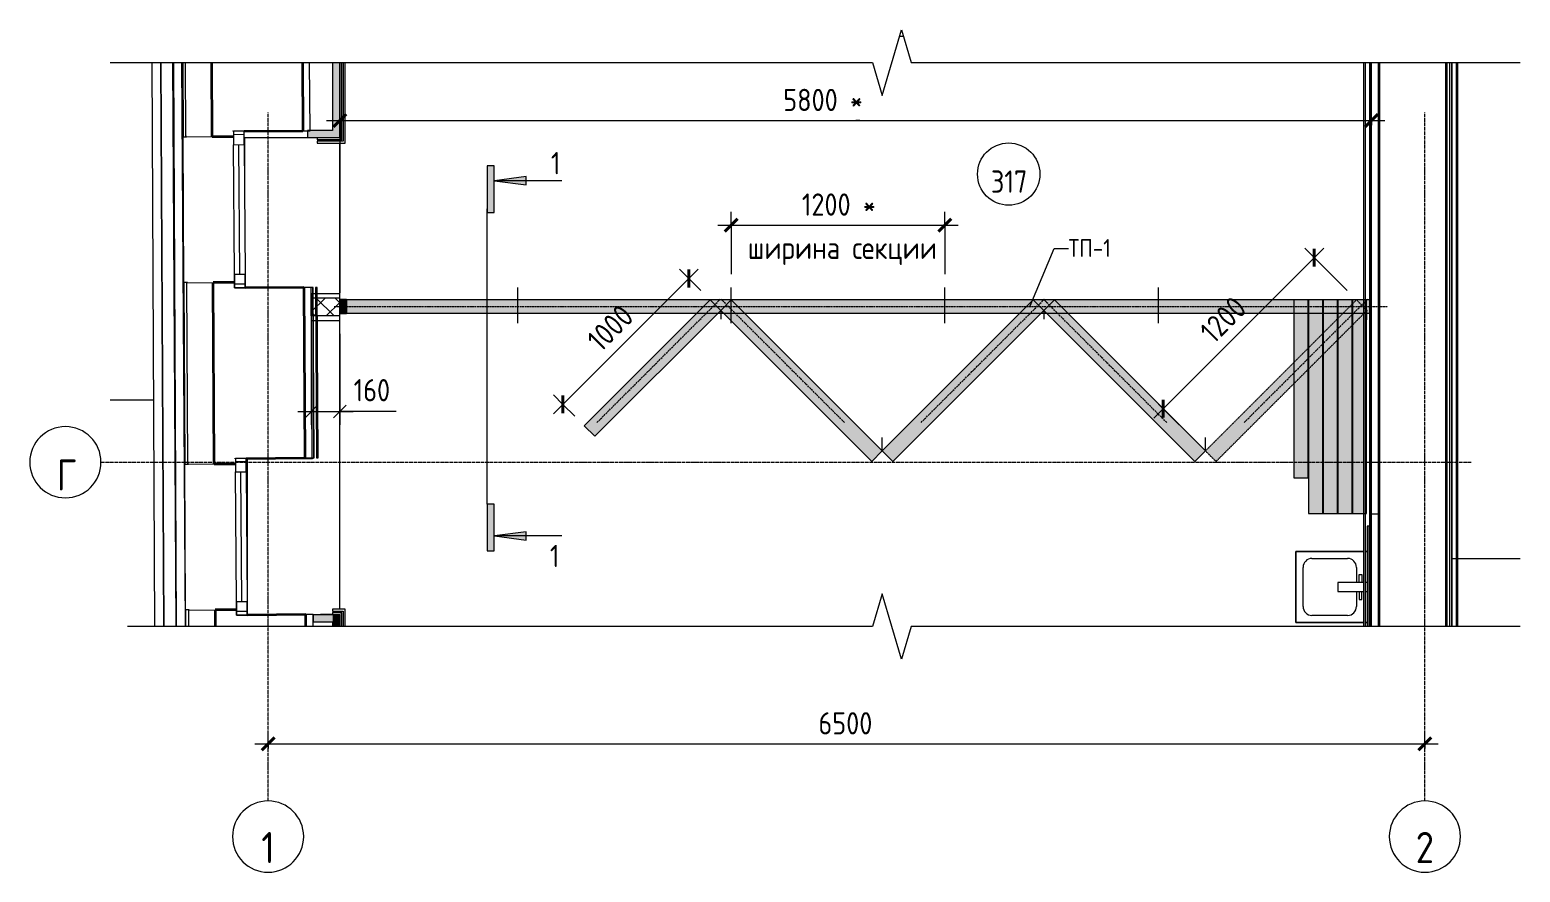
# Model space of a CAD drawing. Header units: millimetres. Extents: x -7839 to 81213, y -1545 to 30369.
# Drawn here: x -7839 to 535, y 10642 to 15374 of the extents above; entities that cross this region are included whole.
import ezdxf

# ---------------------------------------------------------------- set-up
doc = ezdxf.new("R2010")
doc.units = ezdxf.units.MM
for name, pattern in [('ADSK_Линии сетки армирования', [4.5, 3, -1.5]), ('ADSK_Линия сетки', [25, 20, -2.5, 0, -2.5]), ('ADSK_Осевая', [14, 10, -2, 0, -2]), ('ADSK_Штриховая_ш3 п1_5', [4.5, 3, -1.5])]:
    doc.linetypes.add(name, pattern=pattern)
for name, color, linetype, lineweight in [('_ Окна', 7, 'Continuous', 9), ('Аннотация', 7, 'Continuous', 9), ('Каркас', 7, 'Continuous', 20), ('Марки помещений', 7, 'Continuous', 20), ('Окна', 7, 'Continuous', 9), ('Оси', 7, 'Continuous', 9), ('Перекрытие', 7, 'Continuous', 20), ('Размеры', 7, 'Continuous', 9), ('Размеры-50', 7, 'Continuous', 9), ('Сантехника', 7, 'Continuous', 20), ('Стены внутренние', 7, 'Continuous', 20), ('Стены наружные', 7, 'Continuous', 20), ('Стены несущие', 7, 'Continuous', 35), ('Стены отделка', 7, 'Continuous', 35), ('Стены штриховка', 7, 'Continuous', 9), ('Узлы', 7, 'Continuous', 20)]:
    doc.layers.add(name, color=color, linetype=linetype, lineweight=lineweight)
doc.layers.add('Линии', color=7, linetype='Continuous', lineweight=9, true_color=0x00a600)
doc.styles.add('GOST Common', font='GOST_Common.ttf', dxfattribs={"width": 0.9, "height": 175})
doc.styles.add('GOST Common_1', font='GOST_Common.ttf', dxfattribs={"width": 0.9, "height": 125})
doc.styles.add('GOST Common_2', font='GOST_Common.ttf', dxfattribs={"width": 0.9, "height": 100})
doc.styles.add('GOST Common_3', font='GOST_Common.ttf', dxfattribs={"width": 0.9, "height": 125})
doc.dimstyles.new('ADSK_Основной_2_5_мм_Округление_до_10_мм', dxfattribs={"dimscale": 304.8, "dimtxt": 125.714375, "dimasz": 0.231955, "dimexe": 0.246063, "dimexo": 0.246063, "dimgap": 0.049213, "dimtad": 1, "dimdec": 0, "dimrnd": 10, "dimdsep": 46, "dimtxsty": 'GOST Common_1', "dimblk1": 'OBLIQUE', "dimblk2": 'OBLIQUE', "dimsah": 1, "dimcen": 0.09, "dimdle": 0.246063, "dimazin": 2, "dimtfac": 1, "dimtdec": 4, "dimtix": 1, "dimtmove": 1, "dimatfit": 3, "dimfxl": 1, "dimtvp": 1, "dimtolj": 1, "dimtzin": 0, "dimlwd": 20, "dimlwe": 20, "dimarcsym": 2})
doc.dimstyles.new('ADSK_Основной_2_5_мм_Округление_до_1_мм', dxfattribs={"dimscale": 304.8, "dimtxt": 125.714375, "dimasz": 0.231955, "dimexe": 0.246063, "dimexo": 0.246063, "dimgap": 0.049213, "dimtad": 1, "dimdec": 0, "dimdsep": 46, "dimtxsty": 'GOST Common_1', "dimblk1": 'OBLIQUE', "dimblk2": 'OBLIQUE', "dimsah": 1, "dimcen": 0.09, "dimdle": 0.246063, "dimazin": 2, "dimtfac": 1, "dimtdec": 4, "dimtix": 1, "dimtmove": 0, "dimatfit": 3, "dimfxl": 1, "dimtvp": 1, "dimtolj": 1, "dimtzin": 0, "dimlwd": 20, "dimlwe": 20, "dimarcsym": 2})
doc.dimstyles.new('ADSK_Основной_2_5_мм_Округление_до_1_мм_1', dxfattribs={"dimscale": 304.8, "dimtxt": 125.714375, "dimasz": 0.231955, "dimexe": 0.246063, "dimexo": 0.246063, "dimgap": 0.049213, "dimtad": 1, "dimdec": 0, "dimdsep": 46, "dimtxsty": 'GOST Common_1', "dimblk1": 'OBLIQUE', "dimblk2": 'OBLIQUE', "dimsah": 1, "dimcen": 0.09, "dimdle": 0.246063, "dimazin": 2, "dimtfac": 1, "dimtdec": 4, "dimtix": 1, "dimtmove": 1, "dimatfit": 3, "dimfxl": 1, "dimtvp": 1, "dimtolj": 1, "dimtzin": 0, "dimlwd": 20, "dimlwe": 20, "dimarcsym": 2})

# ---------------------------------------------------------------- blocks, each defined once
blk = doc.blocks.new('окна_rehau_однопольное_фрамуга_сверху - 840х2230 _глухое_ _нов_ ок-21-2564144-Узел 9')
at = {"layer": '_ Окна', "lineweight": 20}
for p, q in [((-6623.4, 12966.8), (-6683.4, 12966.4)), ((-6683.4, 12966.4), (-6682.9, 12890.4)), ((-6622.9, 12890.8), (-6623.4, 12966.8)), ((-6682.9, 12890.4), (-6622.9, 12890.8)), ((-6678.5, 12162.4), (-6618.5, 12162.8)), ((-6678, 12086.4), (-6678.5, 12162.4)), ((-6618.5, 12162.8), (-6618, 12086.8)), ((-6618, 12086.8), (-6678, 12086.4))]:
    blk.add_line(p, q, dxfattribs=at)
at = {"layer": '_ Окна'}
for p, q in [((-6623.3, 12946.8), (-6683.3, 12946.4)), ((-6648.5, 12162.6), (-6652.9, 12890.6)), ((-6618.1, 12106.8), (-6678.1, 12106.4))]:
    blk.add_line(p, q, dxfattribs=at)
at = {"layer": 'Окна'}
for p, q in [((-6623.4, 12966.8), (-6683.4, 12966.4)), ((-6683.4, 12966.4), (-6682.9, 12890.4)), ((-6622.9, 12890.8), (-6623.4, 12966.8)), ((-6678.5, 12162.4), (-6682.9, 12890.4)), ((-6622.9, 12890.8), (-6618.5, 12162.8)), ((-6678.5, 12162.4), (-6678, 12086.4)), ((-6618, 12086.8), (-6618.5, 12162.8)), ((-6678, 12086.4), (-6618, 12086.8))]:
    blk.add_line(p, q, dxfattribs=at)
blk = doc.blocks.new('окна_rehau_однопольное_фрамуга_сверху - 840х2230 _глухое_ _нов_ ок-21-2546415-Узел 9')
at = {"layer": '_ Окна', "lineweight": 20}
for p, q in [((-6634.6, 14804.8), (-6694.6, 14804.4)), ((-6694.6, 14804.4), (-6694.1, 14728.4)), ((-6634.1, 14728.8), (-6634.6, 14804.8)), ((-6694.1, 14728.4), (-6634.1, 14728.8)), ((-6689.7, 14000.4), (-6629.7, 14000.8)), ((-6689.2, 13924.4), (-6689.7, 14000.4)), ((-6629.7, 14000.8), (-6629.2, 13924.8)), ((-6629.2, 13924.8), (-6689.2, 13924.4))]:
    blk.add_line(p, q, dxfattribs=at)
at = {"layer": '_ Окна'}
for p, q in [((-6634.5, 14784.8), (-6694.5, 14784.4)), ((-6659.7, 14000.6), (-6664.1, 14728.6)), ((-6629.3, 13944.8), (-6689.3, 13944.4))]:
    blk.add_line(p, q, dxfattribs=at)
at = {"layer": 'Окна'}
for p, q in [((-6634.6, 14804.8), (-6694.6, 14804.4)), ((-6694.6, 14804.4), (-6694.1, 14728.4)), ((-6634.1, 14728.8), (-6634.6, 14804.8)), ((-6689.7, 14000.4), (-6694.1, 14728.4)), ((-6634.1, 14728.8), (-6629.7, 14000.8)), ((-6689.7, 14000.4), (-6689.2, 13924.4)), ((-6629.2, 13924.8), (-6629.7, 14000.8)), ((-6689.2, 13924.4), (-6629.2, 13924.8))]:
    blk.add_line(p, q, dxfattribs=at)
blk = doc.blocks.new('SND_2D_Раковина - 400х400-608087-Узел 9')
at = {"layer": 'Сантехника'}
for p, q in [((-345, 12444.4), (-725, 12444.4)), ((-725, 12444.4), (-725, 12044.4)), ((-725, 12444.4), (-345, 12444.4)), ((-725, 12044.4), (-725, 12444.4)), ((-635, 12404.4), (-435, 12404.4)), ((-325, 12444.4), (-335, 12444.4)), ((-335, 12444.4), (-325, 12444.4)), ((-685, 12134.4), (-685, 12354.4)), ((-385, 12354.4), (-385, 12269.4)), ((-370, 12314.4), (-355, 12314.4)), ((-370, 12269.4), (-370, 12314.4)), ((-355, 12314.4), (-355, 12269.4)), ((-345, 12269.4), (-490, 12269.4)), ((-490, 12269.4), (-490, 12219.4)), ((-325, 12269.4), (-335, 12269.4)), ((-490, 12219.4), (-345, 12219.4)), ((-385, 12219.4), (-385, 12134.4)), ((-370, 12219.4), (-370, 12174.4)), ((-370, 12174.4), (-355, 12174.4)), ((-355, 12174.4), (-355, 12219.4)), ((-335, 12219.4), (-325, 12219.4)), ((-435, 12084.4), (-635, 12084.4)), ((-725, 12044.4), (-345, 12044.4)), ((-345, 12044.4), (-725, 12044.4)), ((-335, 12044.4), (-325, 12044.4)), ((-325, 12044.4), (-335, 12044.4))]:
    blk.add_line(p, q, dxfattribs=at)
for centre, start, end in [((-635, 12354.4), 90, 180), ((-435, 12354.4), 360, 90), ((-635, 12134.4), 180, 270), ((-435, 12134.4), 270, 0)]:
    blk.add_arc(centre, 50, start, end, dxfattribs=at)
blk = doc.blocks.new('ADSK_Узлы_ЛинияРазрываОдиночная - По умолчанию-3673970-Узел 9')
at = {"layer": 'Узлы'}
for p, q in [((-3049.9, 12206.6), (-3103.9, 12022.2)), ((-2941.7, 11837.9), (-3049.9, 12206.6)), ((-3103.9, 12022.2), (-7290.3, 12022.2)), ((-2887.6, 12022.2), (-2941.7, 11837.9)), ((534.9, 12022.2), (-2887.6, 12022.2))]:
    blk.add_line(p, q, dxfattribs=at)
blk = doc.blocks.new('ADSK_Узлы_ЛинияРазрываОдиночная - По умолчанию-3673971-Узел 9')
at = {"layer": 'Узлы'}
for p, q in [((-3049.9, 15005), (-2941.7, 15373.7)), ((-2941.7, 15373.7), (-2887.6, 15189.3)), ((-7388, 15189.3), (-3103.9, 15189.3)), ((-3103.9, 15189.3), (-3049.9, 15005)), ((-2887.6, 15189.3), (534.9, 15189.3))]:
    blk.add_line(p, q, dxfattribs=at)
blk = doc.blocks.new('Ось сетки - Круг_Ø8 мм-8258-Узел 9')
at = {"layer": 'Оси', "lineweight": 20}
for start, end in [(360, 180), (180, 360)]:
    blk.add_arc((-0.4, 10842.3), 200, start, end, dxfattribs=at)
blk = doc.blocks.new('DIMBLOCK1-Узел 9')
at = {"layer": 'Размеры-50', "lineweight": 20, "transparency": 16777216}
for p, q in [((-6500.4, 11362.6), (-6500.4, 11437.6)), ((-0.4, 11362.6), (-0.4, 11437.6)), ((-6575.4, 11362.6), (74.6, 11362.6)), ((-6500.4, 11362.6), (-6500.4, 11337.6)), ((-0.4, 11362.6), (-0.4, 11337.6))]:
    blk.add_line(p, q, dxfattribs=at)
at = {"layer": 'Размеры-50', "lineweight": 40, "transparency": 16777216}
for p, q in [((-6500.4, 11362.6), (-6465.1, 11398)), ((-0.4, 11362.6), (34.9, 11398)), ((-6500.4, 11362.6), (-6535.8, 11327.3)), ((-0.4, 11362.6), (-35.8, 11327.3))]:
    blk.add_line(p, q, dxfattribs=at)
at = {"layer": 'Размеры-50', "color": 0, "lineweight": 20, "transparency": 16777216, "insert": (-3408.1, 11541), "char_height": 125, "width": 378.422, "attachment_point": 1, "line_spacing_factor": 1.022761, "style": 'GOST Common_1'}
blk.add_mtext('6500', dxfattribs=at)
blk = doc.blocks.new('_Oblique')
at = {"color": 0, "linetype": 'ByBlock', "lineweight": -2}
blk.add_line((-0.5, -0.5), (0.5, 0.5), dxfattribs=at)
blk = doc.blocks.new('ADSK_Марка_Помещение_ОдноЗначение - Номер-159740-Узел 9')
at = {"layer": 'Марки помещений'}
blk.add_circle((-2339.1, 14563.1), 175, dxfattribs=at)
blk = doc.blocks.new('DIMBLOCK2-Узел 9')
at = {"layer": 'Размеры-50', "lineweight": 20, "transparency": 16777216}
for p, q in [((-6097.5, 14863.9), (-6097.5, 14938.9)), ((-300, 14863.9), (-300, 14938.9)), ((-6172.5, 14863.9), (-225, 14863.9)), ((-6097.5, 14863.9), (-6097.5, 13896.8)), ((-3605.9, 14863.9), (-3175.5, 14863.9)), ((-3175.5, 14863.9), (-3198.7, 14863.9)), ((-300, 14863.9), (-300, 14838.9))]:
    blk.add_line(p, q, dxfattribs=at)
at = {"layer": 'Размеры-50', "lineweight": 40, "transparency": 16777216}
for p, q in [((-6097.5, 14863.9), (-6132.8, 14828.5)), ((-6097.5, 14863.9), (-6062.1, 14899.2)), ((-300, 14863.9), (-335.3, 14828.5)), ((-300, 14863.9), (-264.6, 14899.2))]:
    blk.add_line(p, q, dxfattribs=at)
at = {"layer": 'Размеры-50', "color": 0, "lineweight": 20, "transparency": 16777216, "insert": (-3605.9, 15042.2), "char_height": 125, "width": 516.494, "attachment_point": 1, "line_spacing_factor": 1.022761, "style": 'GOST Common_1'}
blk.add_mtext('5800 *', dxfattribs=at)
blk = doc.blocks.new('DIMBLOCK3-Узел 9')
at = {"layer": 'Defpoints', "color": 0, "transparency": 16777216}
for p in [(-6257.5, 13741.4), (-6097.8, 13741.4), (-6097.8, 13230.3)]:
    blk.add_point(p, dxfattribs=at)
at = {"layer": 'Размеры', "color": 0, "lineweight": 20, "transparency": 16777216}
for p, q in [((-6257.5, 13666.4), (-6257.5, 13155.3)), ((-6097.8, 13666.4), (-6097.8, 13155.3)), ((-6332.5, 13230.3), (-6022.8, 13230.3)), ((-5781.3, 13230.3), (-6097.8, 13230.3))]:
    blk.add_line(p, q, dxfattribs=at)
at = {"layer": 'Размеры', "color": 0, "lineweight": 20, "transparency": 16777216, "xscale": 70.7, "yscale": 70.7, "zscale": 70.7, "rotation": 180}
blk.add_blockref('_Oblique', (-6257.5, 13230.3), dxfattribs=at)
at = {"layer": 'Размеры', "color": 0, "lineweight": 20, "transparency": 16777216, "xscale": 70.7, "yscale": 70.7, "zscale": 70.7}
blk.add_blockref('_Oblique', (-6097.8, 13230.3), dxfattribs=at)
at = {"layer": 'Размеры', "color": 0, "lineweight": 20, "transparency": 16777216, "insert": (-6019.8, 13412), "char_height": 125, "width": 255.69, "attachment_point": 1, "line_spacing_factor": 1.022761, "style": 'GOST Common_1'}
blk.add_mtext('\\A1;160', dxfattribs=at)
blk = doc.blocks.new('DIMBLOCK4-Узел 9')
at = {"layer": 'Размеры-50', "lineweight": 20, "transparency": 16777216}
for p, q in [((-1523.4, 13192.4), (-568.8, 14147)), ((-621.8, 14094), (-674.9, 14147)), ((-621.8, 14094), (-438, 13910.1)), ((-1470.4, 13245.4), (-1523.4, 13298.5)), ((-1470.4, 13245.4), (-1286.5, 13061.6))]:
    blk.add_line(p, q, dxfattribs=at)
at = {"layer": 'Размеры-50', "lineweight": 40, "transparency": 16777216}
for p, q in [((-621.8, 14094), (-621.8, 14144)), ((-621.8, 14094), (-621.8, 14044)), ((-1470.4, 13245.4), (-1470.4, 13295.4)), ((-1470.4, 13245.4), (-1470.4, 13195.4))]:
    blk.add_line(p, q, dxfattribs=at)
at = {"layer": 'Размеры-50', "color": 0, "lineweight": 20, "transparency": 16777216, "insert": (-1275.4, 13692.6), "char_height": 125, "width": 350.296, "attachment_point": 1, "rotation": 45, "line_spacing_factor": 1.022761, "style": 'GOST Common_1'}
blk.add_mtext('1200', dxfattribs=at)
blk = doc.blocks.new('DIMBLOCK5-Узел 9')
at = {"layer": 'Размеры-50', "lineweight": 20, "transparency": 16777216}
for p, q in [((-4896.4, 13216.6), (-4083.3, 14029.7)), ((-4136.3, 13976.7), (-4189.3, 14029.7)), ((-4136.3, 13976.7), (-4069.7, 13910.1)), ((-4843.4, 13269.6), (-4896.4, 13322.6)), ((-4843.4, 13269.6), (-4776.8, 13203))]:
    blk.add_line(p, q, dxfattribs=at)
at = {"layer": 'Размеры-50', "lineweight": 40, "transparency": 16777216}
for p, q in [((-4136.3, 13976.7), (-4136.3, 14026.7)), ((-4136.3, 13976.7), (-4136.3, 13926.7)), ((-4843.4, 13269.6), (-4843.4, 13319.6)), ((-4843.4, 13269.6), (-4843.4, 13219.6))]:
    blk.add_line(p, q, dxfattribs=at)
at = {"layer": 'Размеры-50', "color": 0, "lineweight": 20, "transparency": 16777216, "insert": (-4719.2, 13646.1), "char_height": 125, "width": 350.296, "attachment_point": 1, "rotation": 45, "line_spacing_factor": 1.022761, "style": 'GOST Common_1'}
blk.add_mtext('1000', dxfattribs=at)
blk = doc.blocks.new('DIMBLOCK6-Узел 9')
at = {"layer": 'Размеры-50', "lineweight": 20, "transparency": 16777216}
for p, q in [((-3897.8, 14276.3), (-3897.8, 14351.3)), ((-2697.8, 14276.3), (-2697.8, 14351.3)), ((-3972.8, 14276.3), (-2622.8, 14276.3)), ((-3897.8, 14276.3), (-3897.8, 14000.9)), ((-2697.8, 14276.3), (-2697.8, 14000.9))]:
    blk.add_line(p, q, dxfattribs=at)
at = {"layer": 'Размеры-50', "lineweight": 40, "transparency": 16777216}
for p, q in [((-3897.8, 14276.3), (-3933.1, 14241)), ((-3897.8, 14276.3), (-3862.4, 14311.7)), ((-2697.8, 14276.3), (-2733.1, 14241)), ((-2697.8, 14276.3), (-2662.4, 14311.7))]:
    blk.add_line(p, q, dxfattribs=at)
at = {"layer": 'Размеры-50', "color": 0, "lineweight": 20, "transparency": 16777216, "char_height": 125, "attachment_point": 1, "line_spacing_factor": 1.022761, "style": 'GOST Common_1'}
for s, insert, width in [('1200 *', (-3501.3, 14454.7), 488.368), ('ширина секции', (-3804.9, 14211.6), 1217.086)]:
    blk.add_mtext(s, dxfattribs=dict(at, insert=insert, width=width))

msp = doc.modelspace()

# ---------------------------------------------------------------- hatches: boundary and pattern name
h = msp.add_hatch(color=253)
h.dxf.hatch_style = 1
h.paths.add_polyline_path([(-6059.072, 13857.046), (-6097.485, 13857.046), (-6097.485, 13781.399), (-6059.072, 13781.399)])
at = {"layer": 'Стены внутренние'}
for points in [[(-6097.783, 14767.532), (-6097.783, 15189.342), (-6137.783, 15189.342), (-6137.783, 14767.532)], [(-6273.709, 14767.532), (-6137.783, 14767.532), (-6137.783, 14807.532), (-6279.101, 14807.532), (-6279.101, 14767.532), (-6273.871, 14767.532)], [(-6246.545, 12049.307), (-6137.783, 12049.307), (-6137.783, 12089.307), (-6246.545, 12089.055), (-6246.545, 12083.305)], [(-6136.62, 12022.228), (-6097.783, 12022.228), (-6097.783, 12089.307), (-6137.783, 12089.307), (-6137.783, 12022.228)]]:
    msp.add_hatch(color=256, dxfattribs=at).paths.add_polyline_path(points)
at = {"layer": 'Стены внутренние', "lineweight": 9}
h = msp.add_hatch(dxfattribs=at)
h.set_pattern_fill('FP_1', color=256, style=0, pattern_type=2)
h.set_pattern_definition([(45, (0, 0), (-53.033, 53.033), []), (135, (0, 0), (-53.033, -53.033), [])])
h.paths.add_polyline_path([(-6106.058, 13766.399), (-6097.783, 13766.399), (-6097.783, 13866.399), (-6257.485, 13866.399), (-6257.485, 13766.399), (-6118.058, 13766.399)])
at = {"layer": 'Узлы'}
for points in [[(-5230.066, 14347.187), (-5230.066, 14609.042), (-5270.066, 14609.042), (-5270.066, 14347.187)], [(-5049.507, 14503.389), (-5049.507, 14550.689), (-5229.13, 14525.444)], [(-5230.066, 12448.125), (-5230.066, 12709.98), (-5270.066, 12709.98), (-5270.066, 12448.125)], [(-5049.507, 12506.479), (-5049.507, 12553.778), (-5229.13, 12531.723)]]:
    msp.add_hatch(color=256, dxfattribs=at).paths.add_polyline_path(points)
at = {"layer": 'Узлы', "true_color": 0xffffff, "transparency": 33554432}
h = msp.add_hatch(color=7, dxfattribs=at)
h.paths.add_polyline_path([(-492, 13781.399), (-460.572, 13781.399), (-384.925, 13857.046), (-6097.485, 13857.046), (-6097.485, 13781.399), (-572, 13781.399)])
h.paths.add_polyline_path([(-335, 13781.399), (-300, 13781.399), (-300, 13857.046), (-384.925, 13857.046), (-325.529, 13797.649), (-341.778, 13781.399), (-338.261, 13781.399)])
at = {"layer": 'Узлы', "true_color": 0xffffff}
for points in [[(-1174.057, 12949.121), (-325.529, 13797.649), (-384.925, 13857.046), (-1233.454, 13008.518)], [(-4664.336, 13090.542), (-3973.479, 13781.399), (-4092.273, 13781.399), (-4723.733, 13149.939)], [(-3108.701, 12949.121), (-3049.304, 13008.518), (-3822.185, 13781.399), (-3940.979, 13781.399), (-3426.546, 13266.967)], [(-2989.907, 12949.121), (-2157.628, 13781.399), (-2276.422, 13781.399), (-3049.304, 13008.518)], [(-1292.851, 12949.121), (-1233.454, 13008.518), (-2006.335, 13781.399), (-2125.129, 13781.399), (-1445.799, 13102.069)]]:
    msp.add_hatch(color=7, dxfattribs=at).paths.add_polyline_path(points)
at = {"layer": 'Узлы', "true_color": 0xffffff, "transparency": 33554432}
h = msp.add_hatch(color=7, dxfattribs=at)
h.paths.add_polyline_path([(-656, 12857.046), (-656, 13467.178), (-736, 13387.178), (-736, 12857.046), (-725, 12857.046)])
h.paths.add_polyline_path([(-736, 13505.971), (-656, 13585.971), (-656, 13781.399), (-736, 13781.399), (-736, 13536.778)])
h = msp.add_hatch(color=7, dxfattribs=at)
h.paths.add_polyline_path([(-574, 12657.046), (-574, 13549.178), (-654, 13469.178), (-654, 12657.046)])
h.paths.add_polyline_path([(-654, 13587.971), (-574, 13667.971), (-574, 13781.399), (-654, 13781.399)])
h = msp.add_hatch(color=7, dxfattribs=at)
h.paths.add_polyline_path([(-492, 12657.046), (-492, 13631.178), (-572, 13551.178), (-572, 12657.046)])
h.paths.add_polyline_path([(-572, 13669.971), (-492, 13749.971), (-492, 13781.399), (-572, 13781.399)])
h = msp.add_hatch(color=7, dxfattribs=at)
h.paths.add_polyline_path([(-490, 12657.046), (-410, 12657.046), (-410, 13713.178), (-490, 13633.178), (-490, 12949.121)])
h.paths.add_polyline_path([(-490, 13751.971), (-460.572, 13781.399), (-490, 13781.399)])
msp.add_hatch(color=7, dxfattribs=at).paths.add_polyline_path([(-408, 12657.046), (-328, 12657.046), (-328, 13781.399), (-341.778, 13781.399), (-408, 13715.178), (-408, 12703.907)])

# ---------------------------------------------------------------- linework, layer by layer
msp.add_lwpolyline([(-6059.072, 13857.046), (-6097.485, 13857.046), (-6097.485, 13781.399), (-6059.072, 13781.399)], close=True)
at = {"layer": 'Аннотация'}
for p, q in [((-2218.869, 13822.933), (-2083.31, 14146.023)), ((-2083.31, 14146.023), (-2003.215, 14146.023))]:
    msp.add_line(p, q, dxfattribs=at)
at = {"layer": 'Каркас'}
msp.add_line((-2930.855, 15336.778), (-2952.511, 15336.778), dxfattribs=at)
at = {"layer": 'Линии', "color": 7}
for p, q in [((-5230.066, 14609.042), (-5270.066, 14609.042)), ((-5270.066, 14609.042), (-5270.066, 14347.187)), ((-5230.066, 14347.187), (-5230.066, 14609.042)), ((-5049.507, 14550.689), (-5229.13, 14525.444)), ((-5229.13, 14525.444), (-5049.507, 14503.389)), ((-5049.507, 14503.389), (-5049.507, 14550.689)), ((-5270.066, 14347.187), (-5230.066, 14347.187)), ((-5097.783, 13725.856), (-5097.783, 13925.856)), ((-3897.783, 13725.856), (-3897.783, 13925.856)), ((-2697.783, 13725.856), (-2697.783, 13925.856)), ((-1497.783, 13725.856), (-1497.783, 13925.856)), ((-6097.485, 13621.778), (-6097.485, 13821.778)), ((-4016.626, 13857.046), (-4723.733, 13149.939)), ((-3957.229, 13797.649), (-4016.626, 13857.046)), ((-3897.832, 13857.046), (-3957.229, 13797.649)), ((-3049.304, 13008.518), (-3897.832, 13857.046)), ((-2200.776, 13857.046), (-3049.304, 13008.518)), ((-2141.379, 13797.649), (-2200.776, 13857.046)), ((-2081.982, 13857.046), (-2141.379, 13797.649)), ((-1233.454, 13008.518), (-2081.982, 13857.046)), ((-4664.336, 13090.542), (-3957.229, 13797.649)), ((-3957.229, 13797.649), (-3108.701, 12949.121)), ((-3957.229, 13797.649), (-3957.229, 13747.649)), ((-2989.907, 12949.121), (-2141.379, 13797.649)), ((-2141.379, 13797.649), (-1292.851, 12949.121)), ((-2141.379, 13797.649), (-2141.379, 13747.649)), ((-328, 13795.178), (-328, 13745.178)), ((-4723.733, 13149.939), (-4664.336, 13090.542)), ((-3049.304, 13008.518), (-3049.304, 13083.518)), ((-1233.454, 13008.518), (-1233.454, 13083.518)), ((-3108.701, 12949.121), (-3049.304, 13008.518)), ((-3049.304, 13008.518), (-2989.907, 12949.121)), ((-1292.851, 12949.121), (-1233.454, 13008.518)), ((-5270.066, 12709.98), (-5270.066, 12448.125)), ((-5230.066, 12709.98), (-5270.066, 12709.98)), ((-5230.066, 12448.125), (-5230.066, 12709.98)), ((-5049.507, 12553.778), (-5229.13, 12531.723)), ((-5229.13, 12531.723), (-5049.507, 12506.479)), ((-5049.507, 12506.479), (-5049.507, 12553.778)), ((-5270.066, 12448.125), (-5230.066, 12448.125))]:
    msp.add_line(p, q, dxfattribs=at)
at = {"layer": 'Линии', "color": 7, "lineweight": 20}
for p, q in [((-4849.13, 14525.444), (-5229.13, 14525.444)), ((-300, 13857.046), (-6097.485, 13857.046)), ((-6097.485, 13857.046), (-6097.485, 13781.399)), ((-656, 13857.046), (-736, 13857.046)), ((-736, 13857.046), (-736, 12857.046)), ((-656, 12857.046), (-656, 13857.046)), ((-574, 13857.046), (-654, 13857.046)), ((-654, 13857.046), (-654, 12657.046)), ((-574, 12657.046), (-574, 13857.046)), ((-492, 13857.046), (-572, 13857.046)), ((-572, 13857.046), (-572, 12657.046)), ((-492, 12657.046), (-492, 13857.046)), ((-410, 13857.046), (-490, 13857.046)), ((-490, 13857.046), (-490, 12657.046)), ((-410, 12657.046), (-410, 13857.046)), ((-328, 13857.046), (-408, 13857.046)), ((-408, 13857.046), (-408, 12657.046)), ((-328, 12657.046), (-328, 13857.046)), ((-300, 13781.399), (-300, 13857.046)), ((-6097.485, 13781.399), (-300, 13781.399)), ((-736, 12857.046), (-656, 12857.046)), ((-654, 12657.046), (-574, 12657.046)), ((-572, 12657.046), (-492, 12657.046)), ((-490, 12657.046), (-410, 12657.046)), ((-408, 12657.046), (-328, 12657.046)), ((-4849.13, 12531.723), (-5229.13, 12531.723))]:
    msp.add_line(p, q, dxfattribs=at)
at = {"layer": 'Линии', "color": 7, "linetype": 'ADSK_Штриховая_ш3 п1_5'}
msp.add_line((-5270.066, 12709.98), (-5270.066, 14369.98), dxfattribs=at)
at = {"layer": 'Линии', "color": 7, "linetype": 'ADSK_Осевая'}
for p, q in [((-6130, 13819.046), (-210, 13819.046)), ((-1015.843, 13167.802), (-322.878, 13860.766))]:
    msp.add_line(p, q, dxfattribs=at)
at = {"layer": 'Линии', "color": 7, "linetype": 'ADSK_Осевая', "lineweight": 20}
for p, q in [((-4652.486, 13167.802), (-3959.521, 13860.766)), ((-3261.972, 13167.802), (-3954.936, 13860.766)), ((-2831.693, 13167.802), (-2138.728, 13860.766)), ((-1451.065, 13167.802), (-2144.029, 13860.766))]:
    msp.add_line(p, q, dxfattribs=at)
at = {"layer": 'Линии', "color": 7, "linetype": 'ADSK_Линии сетки армирования', "lineweight": 20}
for p, q in [((-384.925, 13857.046), (-1233.454, 13008.518)), ((-325.529, 13797.649), (-384.925, 13857.046)), ((-1174.057, 12949.121), (-325.529, 13797.649)), ((-1233.454, 13008.518), (-1174.057, 12949.121))]:
    msp.add_line(p, q, dxfattribs=at)
at = {"layer": 'Оси', "linetype": 'ADSK_Линия сетки'}
for p, q in [((-6500.435, 11042.319), (-6500.435, 14909.342)), ((-0.435, 11042.319), (-0.435, 14909.342)), ((-7439.259, 12945), (260.249, 12945))]:
    msp.add_line(p, q, dxfattribs=at)
at = {"layer": 'Перекрытие'}
for p, q in [((-6279.101, 14767.532), (-6632.918, 14767.532)), ((-6632.918, 14767.532), (-6632.918, 14532.21)), ((-6097.783, 14747.532), (-6097.783, 14755.532)), ((-6097.783, 13891.399), (-6097.783, 14737.532)), ((-6629.225, 13925.866), (-6452.918, 13925.866)), ((-6097.783, 12119.307), (-6097.783, 13741.399)), ((-7142.709, 13293.024), (-7388.041, 13293.024)), ((-6617.783, 12963.305), (-6617.783, 12086.803)), ((-6251.683, 12963.305), (-6617.783, 12963.305)), ((-6251.683, 12969.049), (-6251.683, 12963.305)), ((152, 12403.783), (175, 12403.783)), ((185, 12403.783), (534.948, 12403.783)), ((-6247.996, 12083.305), (-6246.545, 12083.305)), ((-6097.783, 12101.307), (-6097.783, 12109.307))]:
    msp.add_line(p, q, dxfattribs=at)
at = {"layer": 'Стены внутренние'}
msp.add_line((-260, 12560.919), (-260.972, 12654.399), dxfattribs=at)
at = {"layer": 'Стены наружные'}
for p, q in [((-7136.184, 12022.228), (-7152.446, 15189.342)), ((-7086.208, 12022.228), (-7102.46, 15189.342)), ((-7102.445, 15189.342), (-7086.184, 12022.228)), ((-7016.538, 12022.228), (-7036.232, 15189.342)), ((-7032.459, 15189.342), (-7016.207, 12022.228)), ((-6986.231, 15189.342), (-6966.537, 12022.228)), ((-6973.724, 13953.967), (-6977.926, 14772.694)), ((-6964.292, 12115.967), (-6968.493, 12934.692))]:
    msp.add_line(p, q, dxfattribs=at)
at = {"layer": 'Стены несущие'}
for p, q in [((-6814.392, 14773.681), (-6816.923, 15189.342)), ((-6306.914, 15189.342), (-6304.584, 14806.786)), ((-260, 15189.342), (-260, 12022.228)), ((120, 12022.228), (120, 15189.342)), ((-6814.392, 14773.681), (-6694.394, 14774.411)), ((-6694.577, 14804.411), (-6694.583, 14805.411)), ((-6634.578, 14804.776), (-6304.584, 14806.786)), ((-6689.4, 13954.427), (-6809.398, 13953.696)), ((-6803.198, 12935.689), (-6809.398, 13953.696)), ((-6299.224, 13926.802), (-6629.218, 13924.793)), ((-6299.224, 13926.802), (-6293.39, 12968.795)), ((-6803.198, 12935.689), (-6683.2, 12936.42)), ((-6683.383, 12966.42), (-6683.389, 12967.42)), ((-6623.384, 12966.785), (-6293.39, 12968.795)), ((-6678.206, 12116.435), (-6798.204, 12115.704)), ((-6798.204, 12115.704), (-6797.634, 12022.228)), ((-6288.03, 12088.811), (-6618.024, 12086.801)), ((-6287.625, 12022.228), (-6288.03, 12088.811))]:
    msp.add_line(p, q, dxfattribs=at)
at = {"layer": 'Стены отделка', "lineweight": 9}
for p, q in [((-6980.064, 15189.342), (-6977.926, 14772.694)), ((-6264.585, 14807.03), (-6266.913, 15189.342)), ((-6137.783, 15189.342), (-6137.783, 14807.532)), ((-6097.783, 14767.532), (-6097.783, 15189.342)), ((-6085.783, 14757.532), (-6085.783, 15189.342)), ((-6077.783, 15189.342), (-6077.783, 14747.532)), ((-6067.783, 14737.532), (-6067.783, 15189.342)), ((-345, 15189.342), (-345, 12022.228)), ((-335, 12022.228), (-335, 15189.342)), ((-312, 15189.342), (-312, 12585.228)), ((-300, 12022.228), (-300, 15189.342)), ((140, 12022.228), (140, 15189.342)), ((152, 12022.228), (152, 15189.342)), ((175, 15189.342), (175, 12022.228)), ((185, 12022.228), (185, 15189.342)), ((-6977.926, 14772.694), (-6957.926, 14772.797)), ((-6957.932, 14773.806), (-6964.395, 14773.767)), ((-6964.395, 14773.767), (-6964.389, 14772.767)), ((-6964.389, 14772.767), (-6814.392, 14773.681)), ((-6957.926, 14772.797), (-6957.932, 14773.806)), ((-6304.584, 14806.786), (-6264.585, 14807.03)), ((-6137.783, 14807.532), (-6279.101, 14807.532)), ((-6279.101, 14807.532), (-6279.101, 14767.532)), ((-6097.783, 14767.532), (-6279.101, 14767.532)), ((-6224.343, 14767.532), (-6224.27, 14755.532)), ((-6224.27, 14755.532), (-6087.783, 14755.532)), ((-6077.783, 14747.532), (-6224.221, 14747.532)), ((-6224.221, 14747.532), (-6224.161, 14737.532)), ((-6224.161, 14737.532), (-6067.783, 14737.532)), ((-6953.725, 13954.07), (-6973.724, 13953.967)), ((-6973.724, 13953.967), (-6968.493, 12934.692)), ((-6959.395, 13952.782), (-6809.398, 13953.696)), ((-6953.718, 13952.817), (-6953.725, 13954.07)), ((-6247.225, 13927.119), (-6299.224, 13926.802)), ((-6241.391, 12969.111), (-6247.225, 13927.119)), ((-6224.226, 13927.259), (-6234.225, 13927.198)), ((-6234.225, 13927.198), (-6228.391, 12969.191)), ((-6218.391, 12969.252), (-6224.226, 13927.259)), ((-6097.783, 13891.399), (-6257.485, 13891.399)), ((-6257.485, 13891.399), (-6257.485, 13741.399)), ((-6097.783, 13741.399), (-6097.783, 13891.399)), ((-6257.485, 13741.399), (-6097.783, 13741.399)), ((-6968.493, 12934.692), (-6948.494, 12934.795)), ((-6948.499, 12935.804), (-6953.201, 12935.776)), ((-6953.201, 12935.776), (-6953.195, 12934.776)), ((-6953.195, 12934.776), (-6803.198, 12935.689)), ((-6948.494, 12934.795), (-6948.499, 12935.804)), ((-6293.39, 12968.795), (-6241.391, 12969.111)), ((-6253.39, 12969.038), (-6253.397, 12970.038)), ((-6228.391, 12969.191), (-6218.391, 12969.252)), ((-300, 12654.399), (-260, 12654.399)), ((-312, 12585.228), (-325, 12585.228)), ((-325, 12585.228), (-325, 12022.228)), ((-6944.292, 12116.07), (-6964.292, 12115.967)), ((-6964.292, 12115.967), (-6963.81, 12022.228)), ((-6948.201, 12114.791), (-6798.204, 12115.704)), ((-6944.285, 12114.815), (-6944.292, 12116.07)), ((-6248.031, 12089.055), (-6288.03, 12088.811)), ((-6247.624, 12022.228), (-6248.031, 12089.055)), ((-6246.545, 12089.307), (-6246.545, 12049.307)), ((-6246.545, 12089.307), (-6097.783, 12089.307)), ((-6138.033, 12089.725), (-6206.545, 12089.307)), ((-6067.783, 12119.307), (-6138.213, 12119.307)), ((-6138.213, 12119.307), (-6138.152, 12109.307)), ((-6138.152, 12109.307), (-6077.783, 12109.307)), ((-6087.783, 12101.307), (-6138.104, 12101.307)), ((-6138.104, 12101.307), (-6138.033, 12089.725)), ((-6097.783, 12022.228), (-6097.783, 12089.307)), ((-6085.783, 12022.228), (-6085.783, 12099.307)), ((-6077.783, 12109.307), (-6077.783, 12022.228)), ((-6067.783, 12022.228), (-6067.783, 12119.307)), ((-6246.545, 12049.307), (-6137.783, 12049.307)), ((-6137.783, 12049.307), (-6137.783, 12022.228))]:
    msp.add_line(p, q, dxfattribs=at)
at = {"layer": 'Стены штриховка'}
for p, q in [((-6966.926, 15189.342), (-6964.395, 14773.767)), ((-6087.783, 14755.532), (-6087.783, 15189.342)), ((-310, 15189.342), (-310, 12022.228)), ((150, 12022.228), (150, 15189.342)), ((-6224.282, 14757.532), (-6085.783, 14757.532)), ((-6087.783, 14755.532), (-6085.783, 14755.532)), ((-6085.783, 14755.532), (-6085.783, 14757.532)), ((-6959.395, 13952.782), (-6953.201, 12935.776)), ((-6253.397, 12970.038), (-6259.225, 13927.046)), ((-6243.391, 12969.099), (-6249.225, 13927.107)), ((-6097.783, 13866.399), (-6257.485, 13866.399)), ((-6097.783, 13766.399), (-6257.485, 13766.399)), ((-316, 12585.228), (-316, 12022.228)), ((-312, 12585.228), (-310, 12585.228)), ((-6948.201, 12114.791), (-6947.637, 12022.228)), ((-6085.783, 12099.307), (-6138.091, 12099.307)), ((-6087.783, 12022.228), (-6087.783, 12101.307)), ((-6085.783, 12101.307), (-6087.783, 12101.307)), ((-6085.783, 12099.307), (-6085.783, 12101.307))]:
    msp.add_line(p, q, dxfattribs=at)

# ---------------------------------------------------------------- block references
at = {"layer": 'Марки помещений'}
msp.add_blockref('ADSK_Марка_Помещение_ОдноЗначение - Номер-159740-Узел 9', (0, 0), dxfattribs=at)
at = {"layer": 'Окна'}
for name in ['окна_rehau_однопольное_фрамуга_сверху - 840х2230 _глухое_ _нов_ ок-21-2546415-Узел 9', 'окна_rehau_однопольное_фрамуга_сверху - 840х2230 _глухое_ _нов_ ок-21-2564144-Узел 9']:
    msp.add_blockref(name, (0, 0), dxfattribs=at)
at = {"layer": 'Оси', "lineweight": 20, "rotation": 269.9999999999999}
msp.add_blockref('Ось сетки - Круг_Ø8 мм-8258-Узел 9', (-18481.579, 12944.565), dxfattribs=at)
at = {"layer": 'Оси', "lineweight": 20}
for p in [(-6500, 0), (0, 0)]:
    msp.add_blockref('Ось сетки - Круг_Ø8 мм-8258-Узел 9', p, dxfattribs=at)
at = {"layer": 'Сантехника'}
msp.add_blockref('SND_2D_Раковина - 400х400-608087-Узел 9', (0, 0), dxfattribs=at)
at = {"layer": 'Узлы'}
for name in ['ADSK_Узлы_ЛинияРазрываОдиночная - По умолчанию-3673971-Узел 9', 'ADSK_Узлы_ЛинияРазрываОдиночная - По умолчанию-3673970-Узел 9']:
    msp.add_blockref(name, (0, 0), dxfattribs=at)

# ---------------------------------------------------------------- texts
at = {"layer": 'Аннотация', "line_spacing_factor": 1.022766}
for s, insert, char_height, width, attachment_point, style in [('\\pxqr,t1.44,2.88,4.32,5.76,7.2,8.64,10.08,11.52,12.96,14.4,15.84,17.28,18.72,20.16,21.6,23.04,24.48,25.92,27.36,28.8,30.24,31.68,33.12,34.56,36,37.44,38.88,40.32,41.76,43.2,44.64,46.08;{1}', (-4857.474, 14687.197), 125, 57.267, 3, 'GOST Common_3'), ('\\pxt1.8,3.6,5.4,7.2,9,10.8,12.6,14.4,16.2,18,19.8,21.6,23.4,25.2,27,28.8,30.6,32.4,34.2,36,37.8,39.6,41.4,43.2,45,46.8,48.6,50.4,52.2,54,55.8,57.6;{ТП-1}', (-2003.215, 14198.085), 100, 264.519, 1, 'GOST Common_2'), ('\\pxt1.44,2.88,4.32,5.76,7.2,8.64,10.08,11.52,12.96,14.4,15.84,17.28,18.72,20.16,21.6,23.04,24.48,25.92,27.36,28.8,30.24,31.68,33.12,34.56,36,37.44,38.88,40.32,41.76,43.2,44.64,46.08;{1}', (-4916.874, 12481.091), 125, 59.994, 1, 'GOST Common_3')]:
    msp.add_mtext(s, dxfattribs=dict(at, insert=insert, char_height=char_height, width=width, attachment_point=attachment_point, style=style))
at = {"layer": 'Марки помещений', "lineweight": 9, "insert": (-2336.629, 14521.322), "char_height": 125, "width": 220.5, "attachment_point": 5, "line_spacing_factor": 1.022766, "style": 'GOST Common_3'}
msp.add_mtext('\\pxqc,t1.8,3.6,5.4,7.2,9,10.8,12.6,14.4,16.2,18,19.8,21.6,23.4,25.2,27,28.8,30.6,32.4,34.2,36,37.8,39.6,41.4,43.2,45,46.8,48.6,50.4,52.2,54,55.8,57.6;{317}', dxfattribs=at)
at = {"layer": 'Оси', "char_height": 175, "attachment_point": 5, "line_spacing_factor": 1.022766, "style": 'GOST Common'}
for s, insert, width in [('\\pxqc,t0.25714,0.51429,0.77143,1.02857,1.28571,1.54286,1.8,2.05714,2.31429,2.57143,2.82857,3.08571,3.34286,3.6,3.85714,4.11429,4.37143,4.62857,4.88571,5.14286,5.4,5.65714,5.91429,6.17143,6.42857,6.68571,6.94286,7.2,7.45714,7.71429,7.97143,8.22857;{Г}', (-7632.021, 12873.574), 116.1), ('\\pxqc,t0.25714,0.51429,0.77143,1.02857,1.28571,1.54286,1.8,2.05714,2.31429,2.57143,2.82857,3.08571,3.34286,3.6,3.85714,4.11429,4.37143,4.62857,4.88571,5.14286,5.4,5.65714,5.91429,6.17143,6.42857,6.68571,6.94286,7.2,7.45714,7.71429,7.97143,8.22857;{1}', (-6500.85, 10780.867), 80.55), ('\\pxqc,t0.25714,0.51429,0.77143,1.02857,1.28571,1.54286,1.8,2.05714,2.31429,2.57143,2.82857,3.08571,3.34286,3.6,3.85714,4.11429,4.37143,4.62857,4.88571,5.14286,5.4,5.65714,5.91429,6.17143,6.42857,6.68571,6.94286,7.2,7.45714,7.71429,7.97143,8.22857;{2}', (-0.85, 10780.867), 116.1)]:
    msp.add_mtext(s, dxfattribs=dict(at, insert=insert, width=width))

# ---------------------------------------------------------------- dimensions: what is measured, and where the dimension line sits
at = {"layer": 'Размеры', "lineweight": 20}
for base, p1, p2, dimstyle, override, picture, middle in [((-300, 14863.871), (-6097.485, 13821.778), (-300, 14913.864), 'ADSK_Основной_2_5_мм_Округление_до_10_мм', {"dimpost": '<>*', "dimfxl": 5899.448152}, 'DIMBLOCK2-Узел 9', (-3347.697, 14958.891)), ((-6097.783, 13230.322), (-6257.485, 13741.399), (-6097.783, 13741.399), 'ADSK_Основной_2_5_мм_Округление_до_1_мм_1', {"dimpost": '<>', "dimfxl": 159.702345}, 'DIMBLOCK3-Узел 9', (-5891.912, 13230.322))]:
    dim = msp.add_linear_dim(base=base, p1=p1, p2=p2, dimstyle=dimstyle, override=override, dxfattribs=at)
    dim.commit()
    dim.dimension.update_dxf_attribs({"geometry": picture, "text_midpoint": middle, "dimtype": 160})
dim = msp.add_linear_dim(base=(-2697.783, 14276.328), p1=(-3897.783, 13925.856), p2=(-2697.783, 13925.856), text='<>\\Xширина секции', dimstyle='ADSK_Основной_2_5_мм_Округление_до_1_мм', override={"dimpost": '<>*', "dimfxl": 1200}, dxfattribs=at)
dim.commit()
dim.dimension.update_dxf_attribs({"geometry": 'DIMBLOCK6-Узел 9', "text_midpoint": (-3297.783, 14276.328)})
for base, p1, p2, override, picture, middle in [((-621.849, 14093.97), (-1233.454, 13008.518), (-384.925, 13857.046), {"dimpost": '<>', "dimfxl": 1200}, 'DIMBLOCK4-Узел 9', (-1100.914, 13724.507)), ((-4136.293, 13976.713), (-4723.733, 13149.939), (-4016.626, 13857.046), {"dimpost": '<>', "dimfxl": 1000}, 'DIMBLOCK5-Узел 9', (-4544.647, 13677.96))]:
    dim = msp.add_linear_dim(base=base, p1=p1, p2=p2, angle=45, dimstyle='ADSK_Основной_2_5_мм_Округление_до_1_мм', override=override, dxfattribs=at)
    dim.commit()
    dim.dimension.update_dxf_attribs({"geometry": picture, "text_midpoint": middle})
dim = msp.add_linear_dim(base=(-0.435, 11362.647), p1=(-6500.435, 11412.639), p2=(-0.435, 11412.639), dimstyle='ADSK_Основной_2_5_мм_Округление_до_1_мм', override={"dimpost": '<>', "dimfxl": 6500}, dxfattribs=at)
dim.commit()
dim.dimension.update_dxf_attribs({"geometry": 'DIMBLOCK1-Узел 9', "text_midpoint": (-3250.435, 11440.147)})

doc.saveas('drawing.dxf')
